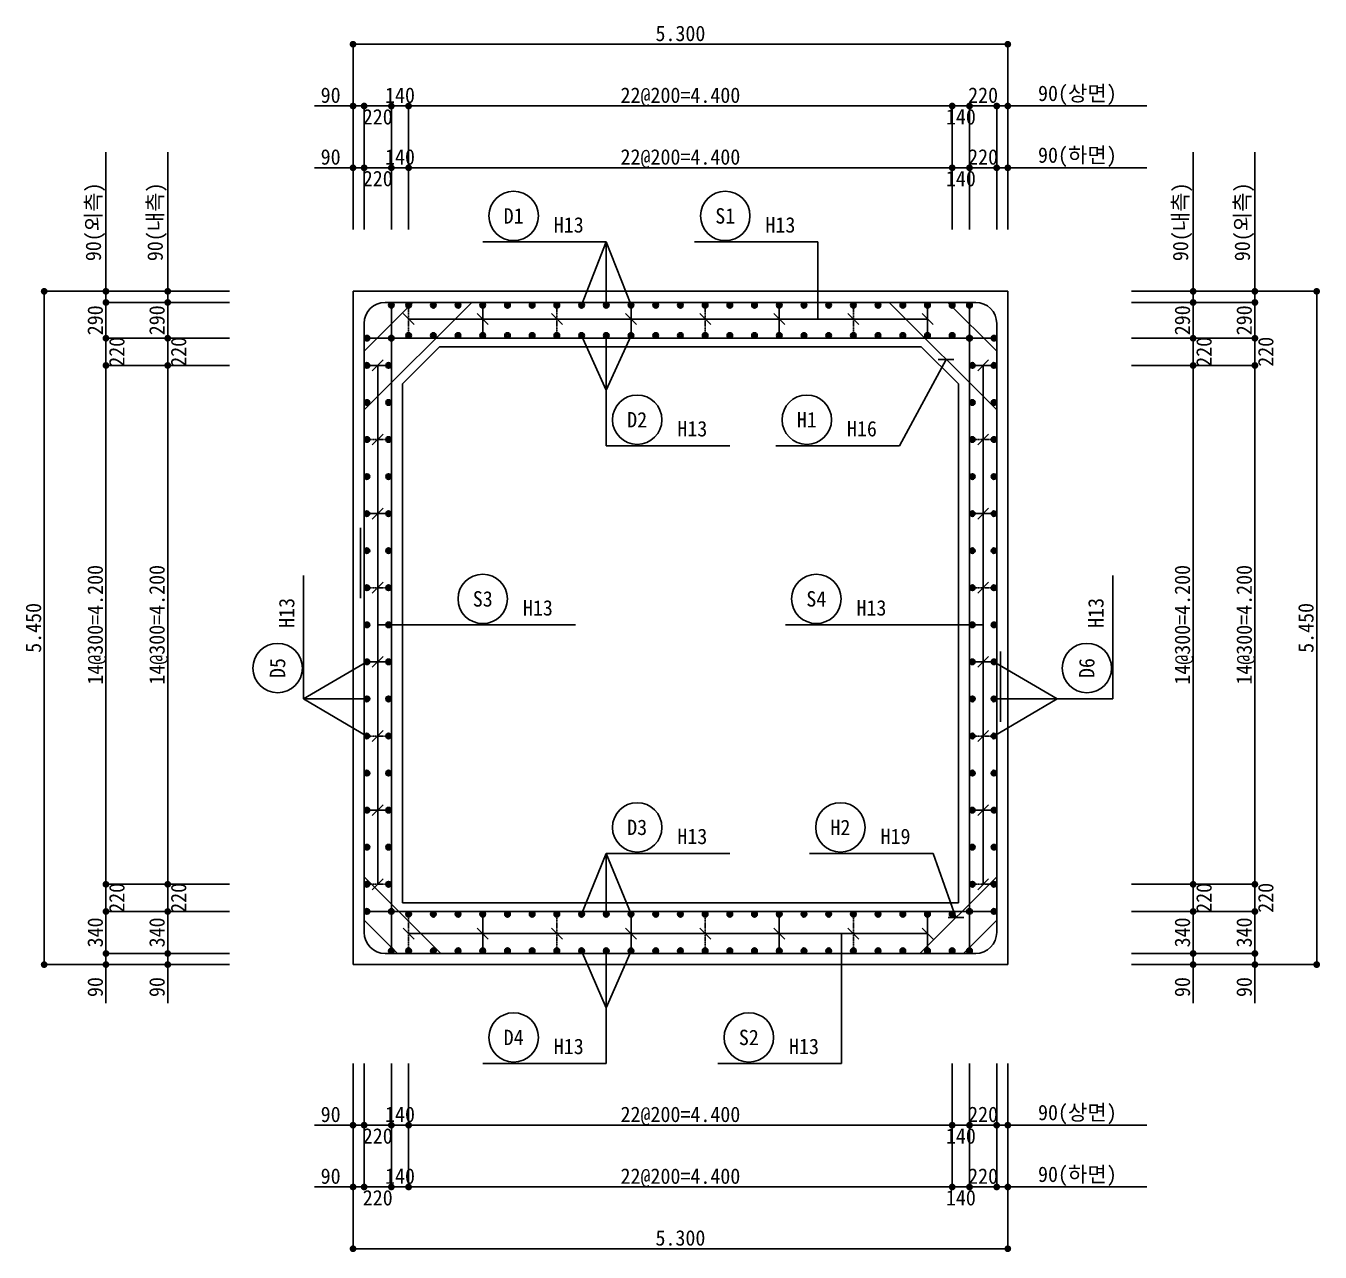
# Model space of a CAD drawing. Header units: millimetres. Extents: x 428142 to 470192, y -93232 to -63532.
# Drawn here: x 443866 to 454342, y -83780 to -73854 of the extents above; entities that cross this region are included whole.
import ezdxf
from ezdxf.enums import TextEntityAlignment as Align

# ---------------------------------------------------------------- set-up
doc = ezdxf.new("R2010")
doc.units = ezdxf.units.MM
doc.linetypes.add('A-HIDDN01', pattern=[0.375, 0.25, -0.125])
for name, color, linetype in [('CS-CONC-MAJR', 4, 'Continuous'), ('CS-DIML', 1, 'Continuous'), ('CS-DIMT', 3, 'Continuous'), ('CS-MISC', 3, 'Continuous'), ('CS-RBAR-EREC', 6, 'Continuous'), ('CS-RBAR-MAJR', 6, 'Continuous'), ('CS-SYMB-LIN3', 1, 'Continuous'), ('CS-TEXT', 3, 'Continuous')]:
    doc.layers.add(name, color=color, linetype=linetype)
doc.styles.add('A_STANDARD', font='DotumChe.ttf')

msp = doc.modelspace()

# ---------------------------------------------------------------- linework, layer by layer
at = {"layer": 'CS-CONC-MAJR'}
for p, q in [((446514, -76002), (446914, -76002)), ((446514, -76002), (446514, -81452)), ((446914, -76002), (451414, -76002)), ((451414, -76002), (451814, -76002)), ((451814, -76002), (451814, -81452)), ((446914, -76752), (447214, -76452)), ((447214, -76452), (451114, -76452)), ((451414, -76752), (451114, -76452)), ((446914, -76752), (446914, -80952)), ((451414, -76752), (451414, -80952)), ((446914, -80952), (451414, -80952)), ((446514, -81452), (446914, -81452)), ((446914, -81452), (451414, -81452)), ((451414, -81452), (451814, -81452))]:
    msp.add_line(p, q, dxfattribs=at)
at = {"layer": 'CS-DIML'}
for p, q in [((446514, -74502), (446514, -73977)), ((446514, -74002), (451814, -74002)), ((451814, -74502), (451814, -73977)), ((446514, -75002), (446514, -74477)), ((446604, -75002), (446604, -74477)), ((446824, -75002), (446824, -74477)), ((446964, -75002), (446964, -74477)), ((451364, -75002), (451364, -74477)), ((451504, -75002), (451504, -74477)), ((451724, -75002), (451724, -74477)), ((451814, -75002), (451814, -74477)), ((446202, -74502), (446514, -74502)), ((446514, -74502), (446604, -74502)), ((446604, -74502), (446824, -74502)), ((446824, -74502), (446964, -74502)), ((446964, -74502), (451364, -74502)), ((451364, -74502), (451504, -74502)), ((451504, -74502), (451724, -74502)), ((451724, -74502), (451814, -74502)), ((451814, -74502), (452939, -74502)), ((444514, -76002), (444514, -74877)), ((445014, -76002), (445014, -74877)), ((453314, -76002), (453314, -74877)), ((453814, -76002), (453814, -74877)), ((446202, -75002), (446514, -75002)), ((446514, -75502), (446514, -74977)), ((446514, -75002), (446604, -75002)), ((446604, -75502), (446604, -74977)), ((446604, -75002), (446824, -75002)), ((446824, -75502), (446824, -74977)), ((446824, -75002), (446964, -75002)), ((446964, -75502), (446964, -74977)), ((446964, -75002), (451364, -75002)), ((451364, -75502), (451364, -74977)), ((451364, -75002), (451504, -75002)), ((451504, -75502), (451504, -74977)), ((451504, -75002), (451724, -75002)), ((451724, -75502), (451724, -74977)), ((451724, -75002), (451814, -75002)), ((451814, -75502), (451814, -74977)), ((451814, -75002), (452939, -75002)), ((448364, -76115), (448564, -75602)), ((448564, -76115), (448564, -75602)), ((448764, -76115), (448564, -75602)), ((450277, -76227), (450277, -75602)), ((444514, -76002), (443989, -76002)), ((444014, -81452), (444014, -76002)), ((445014, -76002), (444489, -76002)), ((444514, -76092), (444514, -76002)), ((445514, -76002), (444989, -76002)), ((445014, -76092), (445014, -76002)), ((452814, -76002), (453339, -76002)), ((453314, -76002), (453839, -76002)), ((453314, -76092), (453314, -76002)), ((453814, -76092), (453814, -76002)), ((453814, -76002), (454339, -76002)), ((454314, -81452), (454314, -76002)), ((445014, -76092), (444489, -76092)), ((444514, -76382), (444514, -76092)), ((445514, -76092), (444989, -76092)), ((445014, -76382), (445014, -76092)), ((452814, -76092), (453339, -76092)), ((453314, -76092), (453839, -76092)), ((453314, -76382), (453314, -76092)), ((453814, -76382), (453814, -76092)), ((446964, -76227), (451164, -76227)), ((448364, -76360), (448564, -76802)), ((448564, -76360), (448564, -76802)), ((448764, -76360), (448564, -76802)), ((445014, -76382), (444489, -76382)), ((444514, -76602), (444514, -76382)), ((445514, -76382), (444989, -76382)), ((445014, -76602), (445014, -76382)), ((452814, -76382), (453339, -76382)), ((453314, -76382), (453839, -76382)), ((453314, -76602), (453314, -76382)), ((453814, -76602), (453814, -76382)), ((451314, -76553), (450937, -77252)), ((445014, -76602), (444489, -76602)), ((444514, -80802), (444514, -76602)), ((445514, -76602), (444989, -76602)), ((445014, -80802), (445014, -76602)), ((446714, -80802), (446714, -76602)), ((451614, -80802), (451614, -76602)), ((452814, -76602), (453339, -76602)), ((453314, -76602), (453839, -76602)), ((453314, -80802), (453314, -76602)), ((453814, -80802), (453814, -76602)), ((448564, -76802), (448564, -77252)), ((446714, -78702), (447314, -78702)), ((451614, -78702), (451014, -78702)), ((446627, -79002), (446114, -79302)), ((451702, -79002), (452214, -79302)), ((446627, -79602), (446114, -79302)), ((446627, -79302), (446114, -79302)), ((451702, -79602), (452214, -79302)), ((451702, -79302), (452214, -79302)), ((452214, -79302), (452664, -79302)), ((448364, -81045), (448564, -80552)), ((448564, -81045), (448564, -80552)), ((448764, -81045), (448564, -80552)), ((451394, -81071), (451209, -80552)), ((445014, -80802), (444489, -80802)), ((444514, -81022), (444514, -80802)), ((445514, -80802), (444989, -80802)), ((445014, -81022), (445014, -80802)), ((452814, -80802), (453339, -80802)), ((453314, -80802), (453839, -80802)), ((453314, -81022), (453314, -80802)), ((453814, -81022), (453814, -80802)), ((445014, -81022), (444489, -81022)), ((444514, -81362), (444514, -81022)), ((445514, -81022), (444989, -81022)), ((445014, -81362), (445014, -81022)), ((452814, -81022), (453339, -81022)), ((453314, -81022), (453839, -81022)), ((453314, -81362), (453314, -81022)), ((453814, -81362), (453814, -81022)), ((446964, -81202), (451164, -81202)), ((450468, -81202), (450468, -82252)), ((445014, -81362), (444489, -81362)), ((444514, -81452), (444514, -81362)), ((445514, -81362), (444989, -81362)), ((445014, -81452), (445014, -81362)), ((448364, -81340), (448564, -81802)), ((448564, -81340), (448564, -81802)), ((448764, -81340), (448564, -81802)), ((452814, -81362), (453339, -81362)), ((453314, -81362), (453839, -81362)), ((453314, -81452), (453314, -81362)), ((453814, -81452), (453814, -81362)), ((444514, -81452), (443989, -81452)), ((445014, -81452), (444489, -81452)), ((444514, -81765), (444514, -81452)), ((445514, -81452), (444989, -81452)), ((445014, -81765), (445014, -81452)), ((452814, -81452), (453339, -81452)), ((453314, -81452), (453839, -81452)), ((453314, -81765), (453314, -81452)), ((453814, -81765), (453814, -81452)), ((453814, -81452), (454339, -81452)), ((448564, -81802), (448564, -82252)), ((446514, -82252), (446514, -82777)), ((446604, -82252), (446604, -82777)), ((446824, -82252), (446824, -82777)), ((446964, -82252), (446964, -82777)), ((451364, -82252), (451364, -82777)), ((451504, -82252), (451504, -82777)), ((451724, -82252), (451724, -82777)), ((451814, -82252), (451814, -82777)), ((446202, -82752), (446514, -82752)), ((446514, -82752), (446514, -83277)), ((446514, -82752), (446604, -82752)), ((446604, -82752), (446604, -83277)), ((446604, -82752), (446824, -82752)), ((446824, -82752), (446824, -83277)), ((446824, -82752), (446964, -82752)), ((446964, -82752), (446964, -83277)), ((446964, -82752), (451364, -82752)), ((451364, -82752), (451364, -83277)), ((451364, -82752), (451504, -82752)), ((451504, -82752), (451504, -83277)), ((451504, -82752), (451724, -82752)), ((451724, -82752), (451724, -83277)), ((451724, -82752), (451814, -82752)), ((451814, -82752), (451814, -83277)), ((451814, -82752), (452939, -82752)), ((446202, -83252), (446514, -83252)), ((446514, -83252), (446604, -83252)), ((446514, -83252), (446514, -83777)), ((446604, -83252), (446824, -83252)), ((446824, -83252), (446964, -83252)), ((446964, -83252), (451364, -83252)), ((451364, -83252), (451504, -83252)), ((451504, -83252), (451724, -83252)), ((451724, -83252), (451814, -83252)), ((451814, -83252), (452939, -83252)), ((451814, -83252), (451814, -83777)), ((446514, -83752), (451814, -83752))]:
    msp.add_line(p, q, dxfattribs=at)
at = {"layer": 'CS-MISC'}
for p, q in [((446920, -76183), (447009, -76271)), ((447520, -76183), (447609, -76271)), ((448120, -76183), (448209, -76271)), ((448720, -76183), (448809, -76271)), ((449320, -76183), (449409, -76271)), ((449920, -76183), (450009, -76271)), ((450520, -76183), (450609, -76271)), ((451120, -76183), (451209, -76271)), ((446759, -76558), (446670, -76646)), ((451251, -76553), (451376, -76553)), ((451570, -76646), (451659, -76558)), ((446759, -77158), (446670, -77246)), ((451570, -77246), (451659, -77158)), ((446759, -77758), (446670, -77846)), ((451570, -77846), (451659, -77758)), ((446759, -78358), (446670, -78446)), ((451570, -78446), (451659, -78358)), ((446759, -78958), (446670, -79046)), ((451570, -79046), (451659, -78958)), ((446759, -79558), (446670, -79646)), ((451570, -79646), (451659, -79558)), ((446759, -80158), (446670, -80246)), ((451570, -80246), (451659, -80158)), ((446759, -80758), (446670, -80846)), ((451570, -80846), (451659, -80758)), ((451332, -81071), (451457, -81071)), ((446920, -81158), (447009, -81246)), ((447520, -81158), (447609, -81246)), ((448120, -81158), (448209, -81246)), ((448720, -81158), (448809, -81246)), ((449320, -81158), (449409, -81246)), ((449920, -81158), (450009, -81246)), ((450520, -81158), (450609, -81246)), ((451120, -81158), (451209, -81246))]:
    msp.add_line(p, q, dxfattribs=at)
at = {"layer": 'CS-MISC', "color": 1, "const_width": 27.5}
for points in [[(446514, -73989, 1), (446514, -74016, 1)], [(451814, -73989, 1), (451814, -74016, 1)], [(446514, -74489, 1), (446514, -74516, 1)], [(446604, -74489, 1), (446604, -74516, 1)], [(446604, -74489, 1), (446604, -74516, 1)], [(446824, -74489, 1), (446824, -74516, 1)], [(446824, -74489, 1), (446824, -74516, 1)], [(446964, -74489, 1), (446964, -74516, 1)], [(446964, -74489, 1), (446964, -74516, 1)], [(451364, -74489, 1), (451364, -74516, 1)], [(451364, -74489, 1), (451364, -74516, 1)], [(451504, -74489, 1), (451504, -74516, 1)], [(451504, -74489, 1), (451504, -74516, 1)], [(451724, -74489, 1), (451724, -74516, 1)], [(451724, -74489, 1), (451724, -74516, 1)], [(451814, -74489, 1), (451814, -74516, 1)], [(451814, -74489, 1), (451814, -74516, 1)], [(446514, -74989, 1), (446514, -75016, 1)], [(446604, -74989, 1), (446604, -75016, 1)], [(446604, -74989, 1), (446604, -75016, 1)], [(446824, -74989, 1), (446824, -75016, 1)], [(446824, -74989, 1), (446824, -75016, 1)], [(446964, -74989, 1), (446964, -75016, 1)], [(446964, -74989, 1), (446964, -75016, 1)], [(451364, -74989, 1), (451364, -75016, 1)], [(451364, -74989, 1), (451364, -75016, 1)], [(451504, -74989, 1), (451504, -75016, 1)], [(451504, -74989, 1), (451504, -75016, 1)], [(451724, -74989, 1), (451724, -75016, 1)], [(451724, -74989, 1), (451724, -75016, 1)], [(451814, -74989, 1), (451814, -75016, 1)], [(451814, -74989, 1), (451814, -75016, 1)], [(444014, -75989, 1), (444014, -76016, 1)], [(444514, -75989, 1), (444514, -76016, 1)], [(444514, -75989, 1), (444514, -76016, 1)], [(445014, -75989, 1), (445014, -76016, 1)], [(445014, -75989, 1), (445014, -76016, 1)], [(453314, -75989, 1), (453314, -76016, 1)], [(453314, -75989, 1), (453314, -76016, 1)], [(453814, -75989, 1), (453814, -76016, 1)], [(453814, -75989, 1), (453814, -76016, 1)], [(454314, -75989, 1), (454314, -76016, 1)], [(444514, -76079, 1), (444514, -76106, 1)], [(444514, -76079, 1), (444514, -76106, 1)], [(445014, -76079, 1), (445014, -76106, 1)], [(445014, -76079, 1), (445014, -76106, 1)], [(453314, -76079, 1), (453314, -76106, 1)], [(453314, -76079, 1), (453314, -76106, 1)], [(453814, -76079, 1), (453814, -76106, 1)], [(453814, -76079, 1), (453814, -76106, 1)], [(444514, -76369, 1), (444514, -76396, 1)], [(444514, -76369, 1), (444514, -76396, 1)], [(445014, -76369, 1), (445014, -76396, 1)], [(445014, -76369, 1), (445014, -76396, 1)], [(453314, -76369, 1), (453314, -76396, 1)], [(453314, -76369, 1), (453314, -76396, 1)], [(453814, -76369, 1), (453814, -76396, 1)], [(453814, -76369, 1), (453814, -76396, 1)], [(444514, -76589, 1), (444514, -76616, 1)], [(444514, -76589, 1), (444514, -76616, 1)], [(445014, -76589, 1), (445014, -76616, 1)], [(445014, -76589, 1), (445014, -76616, 1)], [(453314, -76589, 1), (453314, -76616, 1)], [(453314, -76589, 1), (453314, -76616, 1)], [(453814, -76589, 1), (453814, -76616, 1)], [(453814, -76589, 1), (453814, -76616, 1)], [(444514, -80789, 1), (444514, -80816, 1)], [(444514, -80789, 1), (444514, -80816, 1)], [(445014, -80789, 1), (445014, -80816, 1)], [(445014, -80789, 1), (445014, -80816, 1)], [(453314, -80789, 1), (453314, -80816, 1)], [(453314, -80789, 1), (453314, -80816, 1)], [(453814, -80789, 1), (453814, -80816, 1)], [(453814, -80789, 1), (453814, -80816, 1)], [(444514, -81009, 1), (444514, -81036, 1)], [(444514, -81009, 1), (444514, -81036, 1)], [(445014, -81009, 1), (445014, -81036, 1)], [(445014, -81009, 1), (445014, -81036, 1)], [(453314, -81009, 1), (453314, -81036, 1)], [(453314, -81009, 1), (453314, -81036, 1)], [(453814, -81009, 1), (453814, -81036, 1)], [(453814, -81009, 1), (453814, -81036, 1)], [(444514, -81349, 1), (444514, -81376, 1)], [(444514, -81349, 1), (444514, -81376, 1)], [(445014, -81349, 1), (445014, -81376, 1)], [(445014, -81349, 1), (445014, -81376, 1)], [(453314, -81349, 1), (453314, -81376, 1)], [(453314, -81349, 1), (453314, -81376, 1)], [(453814, -81349, 1), (453814, -81376, 1)], [(453814, -81349, 1), (453814, -81376, 1)], [(444014, -81439, 1), (444014, -81466, 1)], [(444514, -81439, 1), (444514, -81466, 1)], [(445014, -81439, 1), (445014, -81466, 1)], [(453314, -81439, 1), (453314, -81466, 1)], [(453814, -81439, 1), (453814, -81466, 1)], [(454314, -81439, 1), (454314, -81466, 1)], [(446514, -82739, 1), (446514, -82766, 1)], [(446604, -82739, 1), (446604, -82766, 1)], [(446604, -82739, 1), (446604, -82766, 1)], [(446824, -82739, 1), (446824, -82766, 1)], [(446824, -82739, 1), (446824, -82766, 1)], [(446964, -82739, 1), (446964, -82766, 1)], [(446964, -82739, 1), (446964, -82766, 1)], [(451364, -82739, 1), (451364, -82766, 1)], [(451364, -82739, 1), (451364, -82766, 1)], [(451504, -82739, 1), (451504, -82766, 1)], [(451504, -82739, 1), (451504, -82766, 1)], [(451724, -82739, 1), (451724, -82766, 1)], [(451724, -82739, 1), (451724, -82766, 1)], [(451814, -82739, 1), (451814, -82766, 1)], [(451814, -82739, 1), (451814, -82766, 1)], [(446514, -83239, 1), (446514, -83266, 1)], [(446604, -83239, 1), (446604, -83266, 1)], [(446604, -83239, 1), (446604, -83266, 1)], [(446824, -83239, 1), (446824, -83266, 1)], [(446824, -83239, 1), (446824, -83266, 1)], [(446964, -83239, 1), (446964, -83266, 1)], [(446964, -83239, 1), (446964, -83266, 1)], [(451364, -83239, 1), (451364, -83266, 1)], [(451364, -83239, 1), (451364, -83266, 1)], [(451504, -83239, 1), (451504, -83266, 1)], [(451504, -83239, 1), (451504, -83266, 1)], [(451724, -83239, 1), (451724, -83266, 1)], [(451724, -83239, 1), (451724, -83266, 1)], [(451814, -83239, 1), (451814, -83266, 1)], [(451814, -83239, 1), (451814, -83266, 1)], [(446514, -83739, 1), (446514, -83766, 1)], [(451814, -83739, 1), (451814, -83766, 1)]]:
    msp.add_lwpolyline(points, format="xyb", close=True, dxfattribs=at)
at = {"layer": 'CS-RBAR-EREC'}
for p, q in [((446604, -76487), (446999, -76092)), ((451724, -76487), (451329, -76092)), ((446604, -81092), (446874, -81362)), ((451724, -81092), (451454, -81362))]:
    msp.add_line(p, q, dxfattribs=at)
at = {"layer": 'CS-RBAR-EREC', "linetype": 'A-HIDDN01'}
for p, q in [((446964, -76092), (446964, -76382)), ((448164, -76092), (448164, -76382)), ((449364, -76092), (449364, -76382)), ((450564, -76092), (450564, -76382)), ((446824, -77202), (446604, -77202)), ((451504, -77202), (451724, -77202)), ((446824, -78402), (446604, -78402)), ((451504, -78402), (451724, -78402)), ((446824, -79602), (446604, -79602)), ((451504, -79602), (451724, -79602)), ((446824, -80802), (446604, -80802)), ((451504, -80802), (451724, -80802)), ((446964, -81022), (446964, -81362)), ((448164, -81022), (448164, -81362)), ((449364, -81022), (449364, -81362)), ((450564, -81022), (450564, -81362))]:
    msp.add_line(p, q, dxfattribs=at)
at = {"layer": 'CS-RBAR-EREC', "linetype": 'Continuous'}
for p, q in [((447564, -76092), (447564, -76382)), ((448764, -76092), (448764, -76382)), ((449964, -76092), (449964, -76382)), ((451164, -76092), (451164, -76382)), ((446824, -76602), (446604, -76602)), ((451504, -76602), (451724, -76602)), ((446824, -77802), (446604, -77802)), ((451504, -77802), (451724, -77802)), ((446824, -79002), (446604, -79002)), ((451504, -79002), (451724, -79002)), ((446824, -80202), (446604, -80202)), ((451504, -80202), (451724, -80202)), ((447564, -81022), (447564, -81362)), ((448764, -81022), (448764, -81362)), ((449964, -81022), (449964, -81362)), ((451164, -81022), (451164, -81362))]:
    msp.add_line(p, q, dxfattribs=at)
at = {"layer": 'CS-RBAR-MAJR'}
for p, q in [((447475, -76092), (446604, -76963)), ((446774, -76092), (451554, -76092)), ((446824, -81362), (446824, -76092)), ((447575, -76092), (447475, -76092)), ((450753, -76092), (450853, -76092)), ((450853, -76092), (451724, -76963)), ((451504, -81362), (451504, -76092)), ((446604, -78487), (446604, -76262)), ((451724, -76262), (451724, -79487)), ((446604, -76382), (451724, -76382)), ((446604, -76963), (446604, -77063)), ((451724, -76963), (451724, -77063)), ((446574, -77917), (446574, -78487)), ((446604, -77917), (446604, -81192)), ((446604, -77917), (446604, -78487)), ((451724, -81192), (451724, -78917)), ((451724, -78917), (451724, -79487)), ((451754, -78917), (451754, -79487)), ((446604, -80741), (446604, -80641)), ((451724, -80741), (451724, -80641)), ((447226, -81362), (446604, -80741)), ((451103, -81362), (451724, -80741)), ((446604, -81022), (451724, -81022)), ((446774, -81362), (451554, -81362)), ((447326, -81362), (447226, -81362)), ((451003, -81362), (451103, -81362))]:
    msp.add_line(p, q, dxfattribs=at)
at = {"layer": 'CS-RBAR-MAJR', "const_width": 22.5}
for points in [[(446836, -76115, 1), (446813, -76115, 1)], [(446976, -76115, 1), (446953, -76115, 1)], [(447176, -76115, 1), (447153, -76115, 1)], [(447376, -76115, 1), (447353, -76115, 1)], [(447576, -76115, 1), (447553, -76115, 1)], [(447776, -76115, 1), (447753, -76115, 1)], [(447976, -76115, 1), (447953, -76115, 1)], [(448176, -76115, 1), (448153, -76115, 1)], [(448376, -76115, 1), (448353, -76115, 1)], [(448576, -76115, 1), (448553, -76115, 1)], [(448776, -76115, 1), (448753, -76115, 1)], [(448976, -76115, 1), (448953, -76115, 1)], [(449176, -76115, 1), (449153, -76115, 1)], [(449376, -76115, 1), (449353, -76115, 1)], [(449576, -76115, 1), (449553, -76115, 1)], [(449776, -76115, 1), (449753, -76115, 1)], [(449976, -76115, 1), (449953, -76115, 1)], [(450176, -76115, 1), (450153, -76115, 1)], [(450376, -76115, 1), (450353, -76115, 1)], [(450576, -76115, 1), (450553, -76115, 1)], [(450776, -76115, 1), (450753, -76115, 1)], [(450976, -76115, 1), (450953, -76115, 1)], [(451176, -76115, 1), (451153, -76115, 1)], [(451376, -76115, 1), (451353, -76115, 1)], [(451516, -76115, 1), (451493, -76115, 1)], [(446638, -76382, 1), (446616, -76382, 1)], [(446836, -76382, 1), (446813, -76382, 1)], [(446976, -76360, 1), (446953, -76360, 1)], [(447176, -76360, 1), (447153, -76360, 1)], [(447376, -76360, 1), (447353, -76360, 1)], [(447576, -76360, 1), (447553, -76360, 1)], [(447776, -76360, 1), (447753, -76360, 1)], [(447976, -76360, 1), (447953, -76360, 1)], [(448176, -76360, 1), (448153, -76360, 1)], [(448376, -76360, 1), (448353, -76360, 1)], [(448576, -76360, 1), (448553, -76360, 1)], [(448776, -76360, 1), (448753, -76360, 1)], [(448976, -76360, 1), (448953, -76360, 1)], [(449176, -76360, 1), (449153, -76360, 1)], [(449376, -76360, 1), (449353, -76360, 1)], [(449576, -76360, 1), (449553, -76360, 1)], [(449776, -76360, 1), (449753, -76360, 1)], [(449976, -76360, 1), (449953, -76360, 1)], [(450176, -76360, 1), (450153, -76360, 1)], [(450376, -76360, 1), (450353, -76360, 1)], [(450576, -76360, 1), (450553, -76360, 1)], [(450776, -76360, 1), (450753, -76360, 1)], [(450976, -76360, 1), (450953, -76360, 1)], [(451176, -76360, 1), (451153, -76360, 1)], [(451376, -76360, 1), (451353, -76360, 1)], [(451516, -76382, 1), (451493, -76382, 1)], [(451713, -76382, 1), (451691, -76382, 1)], [(446638, -76602, 1), (446616, -76602, 1)], [(446813, -76602, 1), (446791, -76602, 1)], [(451538, -76602, 1), (451516, -76602, 1)], [(451713, -76602, 1), (451691, -76602, 1)], [(446638, -76902, 1), (446616, -76902, 1)], [(446813, -76902, 1), (446791, -76902, 1)], [(451538, -76902, 1), (451516, -76902, 1)], [(451713, -76902, 1), (451691, -76902, 1)], [(446638, -77202, 1), (446616, -77202, 1)], [(446813, -77202, 1), (446791, -77202, 1)], [(451538, -77202, 1), (451516, -77202, 1)], [(451713, -77202, 1), (451691, -77202, 1)], [(446638, -77502, 1), (446616, -77502, 1)], [(446813, -77502, 1), (446791, -77502, 1)], [(451538, -77502, 1), (451516, -77502, 1)], [(451713, -77502, 1), (451691, -77502, 1)], [(446638, -77802, 1), (446616, -77802, 1)], [(446813, -77802, 1), (446791, -77802, 1)], [(451538, -77802, 1), (451516, -77802, 1)], [(451713, -77802, 1), (451691, -77802, 1)], [(446638, -78102, 1), (446616, -78102, 1)], [(446813, -78102, 1), (446791, -78102, 1)], [(451538, -78102, 1), (451516, -78102, 1)], [(451713, -78102, 1), (451691, -78102, 1)], [(446638, -78402, 1), (446616, -78402, 1)], [(446813, -78402, 1), (446791, -78402, 1)], [(451538, -78402, 1), (451516, -78402, 1)], [(451713, -78402, 1), (451691, -78402, 1)], [(446638, -78702, 1), (446616, -78702, 1)], [(446813, -78702, 1), (446791, -78702, 1)], [(451538, -78702, 1), (451516, -78702, 1)], [(451713, -78702, 1), (451691, -78702, 1)], [(446638, -79002, 1), (446616, -79002, 1)], [(446813, -79002, 1), (446791, -79002, 1)], [(451538, -79002, 1), (451516, -79002, 1)], [(451713, -79002, 1), (451691, -79002, 1)], [(446638, -79302, 1), (446616, -79302, 1)], [(446813, -79302, 1), (446791, -79302, 1)], [(451538, -79302, 1), (451516, -79302, 1)], [(451713, -79302, 1), (451691, -79302, 1)], [(446638, -79602, 1), (446616, -79602, 1)], [(446813, -79602, 1), (446791, -79602, 1)], [(451538, -79602, 1), (451516, -79602, 1)], [(451713, -79602, 1), (451691, -79602, 1)], [(446638, -79902, 1), (446616, -79902, 1)], [(446813, -79902, 1), (446791, -79902, 1)], [(451538, -79902, 1), (451516, -79902, 1)], [(451713, -79902, 1), (451691, -79902, 1)], [(446638, -80202, 1), (446616, -80202, 1)], [(446813, -80202, 1), (446791, -80202, 1)], [(451538, -80202, 1), (451516, -80202, 1)], [(451713, -80202, 1), (451691, -80202, 1)], [(446638, -80502, 1), (446616, -80502, 1)], [(446813, -80502, 1), (446791, -80502, 1)], [(451538, -80502, 1), (451516, -80502, 1)], [(451713, -80502, 1), (451691, -80502, 1)], [(446638, -80802, 1), (446616, -80802, 1)], [(446813, -80802, 1), (446791, -80802, 1)], [(451538, -80802, 1), (451516, -80802, 1)], [(451713, -80802, 1), (451691, -80802, 1)], [(446638, -81022, 1), (446616, -81022, 1)], [(446836, -81022, 1), (446813, -81022, 1)], [(446976, -81045, 1), (446953, -81045, 1)], [(447176, -81045, 1), (447153, -81045, 1)], [(447376, -81045, 1), (447353, -81045, 1)], [(447576, -81045, 1), (447553, -81045, 1)], [(447776, -81045, 1), (447753, -81045, 1)], [(447976, -81045, 1), (447953, -81045, 1)], [(448176, -81045, 1), (448153, -81045, 1)], [(448376, -81045, 1), (448353, -81045, 1)], [(448576, -81045, 1), (448553, -81045, 1)], [(448776, -81045, 1), (448753, -81045, 1)], [(448976, -81045, 1), (448953, -81045, 1)], [(449176, -81045, 1), (449153, -81045, 1)], [(449376, -81045, 1), (449353, -81045, 1)], [(449576, -81045, 1), (449553, -81045, 1)], [(449776, -81045, 1), (449753, -81045, 1)], [(449976, -81045, 1), (449953, -81045, 1)], [(450176, -81045, 1), (450153, -81045, 1)], [(450376, -81045, 1), (450353, -81045, 1)], [(450576, -81045, 1), (450553, -81045, 1)], [(450776, -81045, 1), (450753, -81045, 1)], [(450976, -81045, 1), (450953, -81045, 1)], [(451176, -81045, 1), (451153, -81045, 1)], [(451376, -81045, 1), (451353, -81045, 1)], [(451516, -81022, 1), (451493, -81022, 1)], [(451713, -81022, 1), (451691, -81022, 1)], [(446836, -81340, 1), (446813, -81340, 1)], [(446976, -81340, 1), (446953, -81340, 1)], [(447176, -81340, 1), (447153, -81340, 1)], [(447376, -81340, 1), (447353, -81340, 1)], [(447576, -81340, 1), (447553, -81340, 1)], [(447776, -81340, 1), (447753, -81340, 1)], [(447976, -81340, 1), (447953, -81340, 1)], [(448176, -81340, 1), (448153, -81340, 1)], [(448376, -81340, 1), (448353, -81340, 1)], [(448576, -81340, 1), (448553, -81340, 1)], [(448776, -81340, 1), (448753, -81340, 1)], [(448976, -81340, 1), (448953, -81340, 1)], [(449176, -81340, 1), (449153, -81340, 1)], [(449376, -81340, 1), (449353, -81340, 1)], [(449576, -81340, 1), (449553, -81340, 1)], [(449776, -81340, 1), (449753, -81340, 1)], [(449976, -81340, 1), (449953, -81340, 1)], [(450176, -81340, 1), (450153, -81340, 1)], [(450376, -81340, 1), (450353, -81340, 1)], [(450576, -81340, 1), (450553, -81340, 1)], [(450776, -81340, 1), (450753, -81340, 1)], [(450976, -81340, 1), (450953, -81340, 1)], [(451176, -81340, 1), (451153, -81340, 1)], [(451376, -81340, 1), (451353, -81340, 1)], [(451516, -81340, 1), (451493, -81340, 1)]]:
    msp.add_lwpolyline(points, format="xyb", close=True, dxfattribs=at)
at = {"layer": 'CS-RBAR-MAJR'}
for centre in [(446824, -76115), (446964, -76115), (447164, -76115), (447364, -76115), (447564, -76115), (447764, -76115), (447964, -76115), (448164, -76115), (448364, -76115), (448564, -76115), (448764, -76115), (448964, -76115), (449164, -76115), (449364, -76115), (449564, -76115), (449764, -76115), (449964, -76115), (450164, -76115), (450364, -76115), (450564, -76115), (450764, -76115), (450964, -76115), (451164, -76115), (451364, -76115), (451504, -76115), (446627, -76382), (446824, -76382), (446964, -76360), (447164, -76360), (447364, -76360), (447564, -76360), (447764, -76360), (447964, -76360), (448164, -76360), (448364, -76360), (448564, -76360), (448764, -76360), (448964, -76360), (449164, -76360), (449364, -76360), (449564, -76360), (449764, -76360), (449964, -76360), (450164, -76360), (450364, -76360), (450564, -76360), (450764, -76360), (450964, -76360), (451164, -76360), (451364, -76360), (451504, -76382), (451702, -76382), (446627, -76602), (446802, -76602), (451527, -76602), (451702, -76602), (446627, -76902), (446802, -76902), (451527, -76902), (451702, -76902), (446627, -77202), (446802, -77202), (451527, -77202), (451702, -77202), (446627, -77502), (446802, -77502), (451527, -77502), (451702, -77502), (446627, -77802), (446802, -77802), (451527, -77802), (451702, -77802), (446627, -78102), (446802, -78102), (451527, -78102), (451702, -78102), (446627, -78402), (446802, -78402), (451527, -78402), (451702, -78402), (446627, -78702), (446802, -78702), (451527, -78702), (451702, -78702), (446627, -79002), (446802, -79002), (451527, -79002), (451702, -79002), (446627, -79302), (446802, -79302), (451527, -79302), (451702, -79302), (446627, -79602), (446802, -79602), (451527, -79602), (451702, -79602), (446627, -79902), (446802, -79902), (451527, -79902), (451702, -79902), (446627, -80202), (446802, -80202), (451527, -80202), (451702, -80202), (446627, -80502), (446802, -80502), (451527, -80502), (451702, -80502), (446627, -80802), (446802, -80802), (451527, -80802), (451702, -80802), (446627, -81022), (446824, -81022), (446964, -81045), (447164, -81045), (447364, -81045), (447564, -81045), (447764, -81045), (447964, -81045), (448164, -81045), (448364, -81045), (448564, -81045), (448764, -81045), (448964, -81045), (449164, -81045), (449364, -81045), (449564, -81045), (449764, -81045), (449964, -81045), (450164, -81045), (450364, -81045), (450564, -81045), (450764, -81045), (450964, -81045), (451164, -81045), (451364, -81045), (451504, -81022), (451702, -81022), (446824, -81340), (446964, -81340), (447164, -81340), (447364, -81340), (447564, -81340), (447764, -81340), (447964, -81340), (448164, -81340), (448364, -81340), (448564, -81340), (448764, -81340), (448964, -81340), (449164, -81340), (449364, -81340), (449564, -81340), (449764, -81340), (449964, -81340), (450164, -81340), (450364, -81340), (450564, -81340), (450764, -81340), (450964, -81340), (451164, -81340), (451364, -81340), (451504, -81340)]:
    msp.add_circle(centre, 22.5, dxfattribs=at)
for centre, start, end in [((446774, -76262), 90, 180), ((451554, -76262), 0, 90), ((446774, -81192), 180, 270), ((451554, -81192), 270, 0)]:
    msp.add_arc(centre, 170, start, end, dxfattribs=at)
at = {"layer": 'CS-SYMB-LIN3'}
for p, q in [((447564, -75602), (448564, -75602)), ((449277, -75602), (450277, -75602)), ((448564, -77252), (449564, -77252)), ((449937, -77252), (450937, -77252)), ((446114, -79302), (446114, -78302)), ((452664, -79302), (452664, -78302)), ((447314, -78702), (448314, -78702)), ((450014, -78702), (451014, -78702)), ((448564, -80552), (449564, -80552)), ((450209, -80552), (451209, -80552)), ((447564, -82252), (448564, -82252)), ((449468, -82252), (450468, -82252))]:
    msp.add_line(p, q, dxfattribs=at)
for centre in [(447814, -75392), (449527, -75392), (448814, -77042), (450187, -77042), (447564, -78492), (450264, -78492), (445904, -79052), (452454, -79052), (448814, -80342), (450459, -80342), (447814, -82042), (449718, -82042)]:
    msp.add_circle(centre, 200, dxfattribs=at)

# ---------------------------------------------------------------- texts
at = {"layer": 'CS-DIMT', "style": 'A_STANDARD'}
for s, p in [('5.300', (449164, -73977)), ('140', (446894, -74477)), ('22@200=4.400', (449164, -74477)), ('220', (451614, -74477)), ('90(상면)', (452377, -74462)), ('220', (446714, -74652)), ('140', (451434, -74652)), ('140', (446894, -74977)), ('22@200=4.400', (449164, -74977)), ('220', (451614, -74977)), ('90(하면)', (452377, -74962)), ('220', (446714, -75152)), ('140', (451434, -75152)), ('140', (446894, -82727)), ('22@200=4.400', (449164, -82727)), ('220', (451614, -82727)), ('90(상면)', (452377, -82712)), ('220', (446714, -82902)), ('140', (451434, -82902)), ('90(하면)', (452377, -83212)), ('140', (446894, -83227)), ('22@200=4.400', (449164, -83227)), ('220', (451614, -83227)), ('220', (446714, -83402)), ('140', (451434, -83402)), ('5.300', (449164, -83727))]:
    msp.add_text(s, height=125, dxfattribs=at).set_placement(p, align=Align.CENTER)
for p in [(446252, -74477), (446252, -74977), (446252, -82727), (446252, -83227)]:
    msp.add_text('90', height=125, dxfattribs=at).set_placement(p)
for s, p in [('90(외측)', (444474, -75440)), ('90(내측)', (444974, -75440)), ('90(내측)', (453274, -75440)), ('90(외측)', (453774, -75440)), ('290', (444489, -76237)), ('290', (444989, -76237)), ('290', (453289, -76237)), ('290', (453789, -76237)), ('220', (444664, -76492)), ('220', (445164, -76492)), ('220', (453464, -76492)), ('220', (453964, -76492)), ('14@300=4.200', (444489, -78702)), ('14@300=4.200', (444989, -78702)), ('14@300=4.200', (453289, -78702)), ('14@300=4.200', (453789, -78702)), ('5.450', (443989, -78727)), ('5.450', (454289, -78727)), ('220', (444664, -80912)), ('220', (445164, -80912)), ('220', (453464, -80912)), ('220', (453964, -80912)), ('340', (444489, -81192)), ('340', (444989, -81192)), ('340', (453289, -81192)), ('340', (453789, -81192))]:
    msp.add_text(s, height=125, rotation=90, dxfattribs=at).set_placement(p, align=Align.CENTER)
for p in [(444489, -81715), (444989, -81715), (453289, -81715), (453789, -81715)]:
    msp.add_text('90', height=125, rotation=90, dxfattribs=at).set_placement(p)
at = {"layer": 'CS-TEXT', "style": 'A_STANDARD'}
for s, p in [('D1', (447814, -75392)), ('S1', (449527, -75392)), ('D2', (448814, -77042)), ('S3', (447564, -78492)), ('S4', (450264, -78492)), ('D3', (448814, -80342)), ('D4', (447814, -82042)), ('S2', (449718, -82042))]:
    msp.add_text(s, height=125, dxfattribs=at).set_placement(p, align=Align.MIDDLE)
for p in [(448139, -75527), (449852, -75527), (449139, -77177), (447889, -78627), (450589, -78627), (449139, -80477), (448139, -82177), (450043, -82177)]:
    msp.add_text('H13', height=125, dxfattribs=at).set_placement(p)
at = {"layer": 'CS-TEXT', "linetype": 'Continuous', "style": 'A_STANDARD'}
for s, p in [('H1', (450187, -77042)), ('H2', (450459, -80342))]:
    msp.add_text(s, height=125, dxfattribs=at).set_placement(p, align=Align.MIDDLE)
for s, p in [('H16', (450512, -77177)), ('H19', (450784, -80477))]:
    msp.add_text(s, height=125, dxfattribs=at).set_placement(p)
at = {"layer": 'CS-TEXT', "style": 'A_STANDARD'}
for p in [(446039, -78727), (452589, -78727)]:
    msp.add_text('H13', height=125, rotation=90, dxfattribs=at).set_placement(p)
for s, p in [('D5', (445904, -79052)), ('D6', (452454, -79052))]:
    msp.add_text(s, height=125, rotation=90, dxfattribs=at).set_placement(p, align=Align.MIDDLE)

doc.saveas('drawing.dxf')
